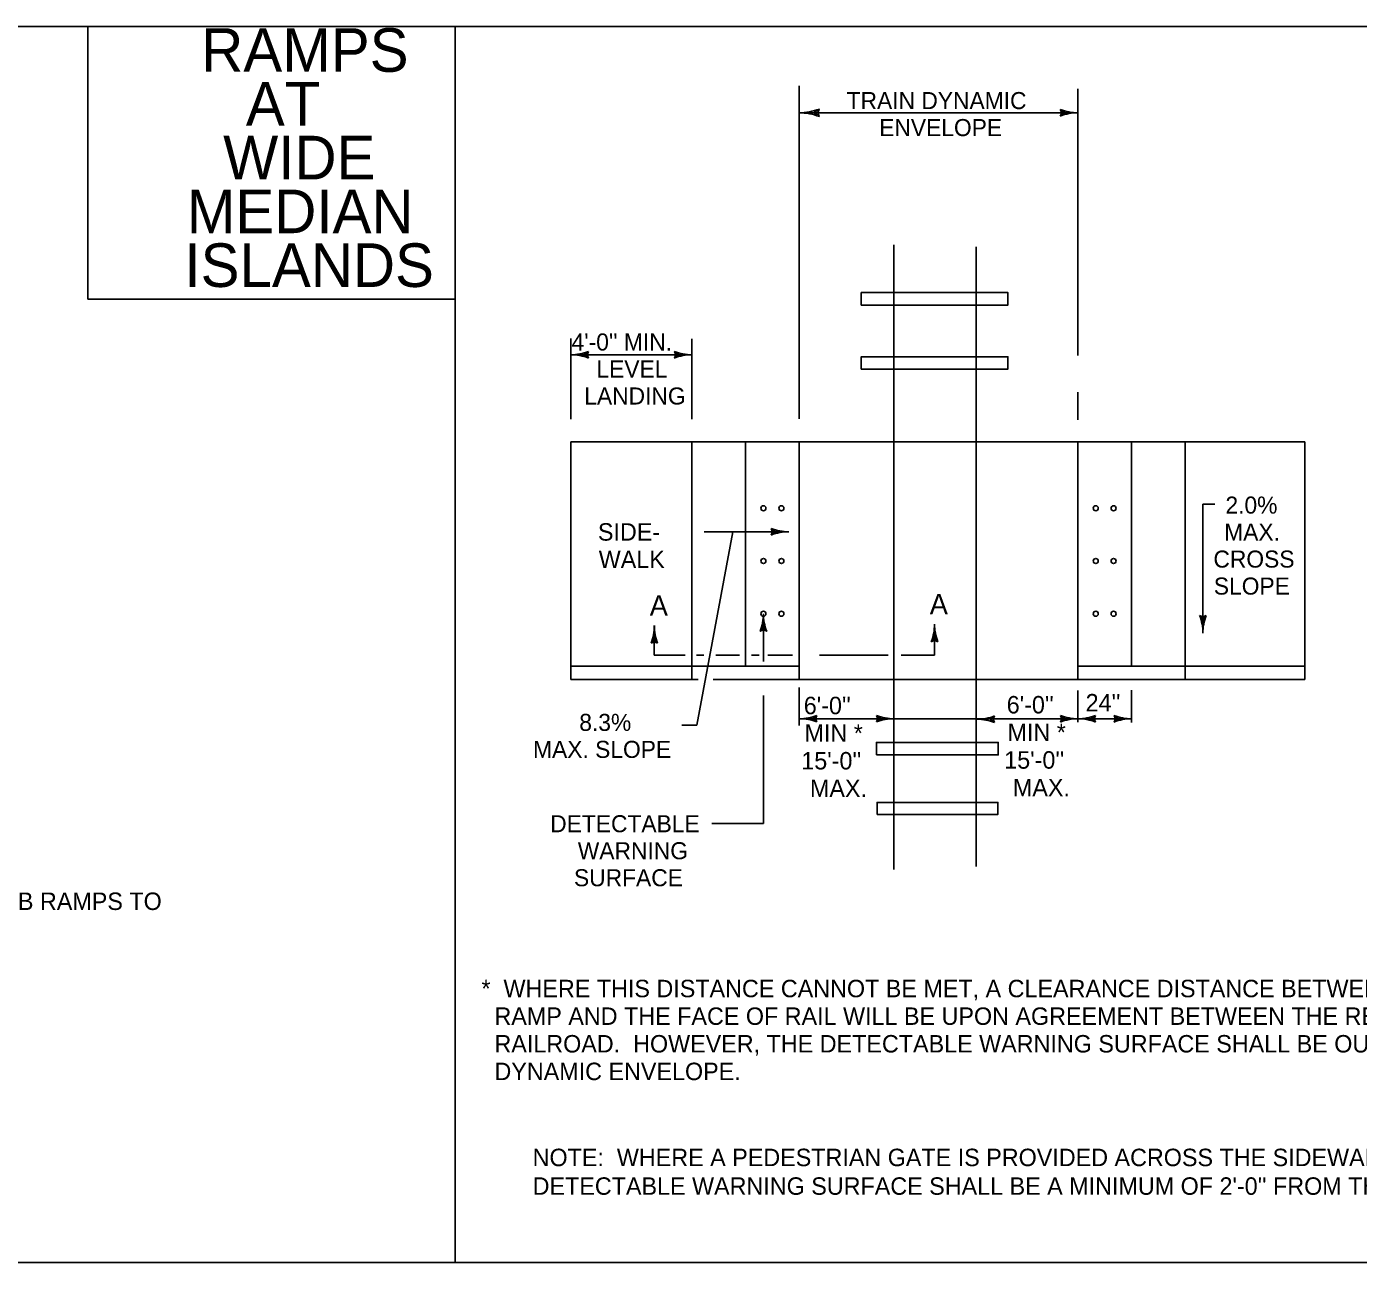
# Model space of a CAD drawing. Extents: x 0 to 32, y 0 to 21.
# Drawn here: x 13.22 to 22.38, y 12.5 to 21 of the extents above; entities that cross this region are included whole.
import ezdxf

# ---------------------------------------------------------------- set-up
doc = ezdxf.new("R2010")
doc.units = 0
doc.layers.add('Level 1', color=7, linetype='Continuous')

msp = doc.modelspace()

# ---------------------------------------------------------------- linework, layer by layer
at = {"layer": 'Level 1'}
for p, q in [((0, 21), (32, 21)), ((13.6389, 21), (13.6389, 19.1256)), ((16.1673, 12.4997), (16.1669, 21)), ((18.5337, 18.3022), (18.5337, 20.5937)), ((20.4516, 18.7377), (20.4516, 20.5729)), ((18.6727, 20.4331), (18.662, 20.4073)), ((18.5337, 20.4074), (20.4516, 20.4074)), ((18.66, 20.4221), (18.6382, 20.4128)), ((18.66, 20.3924), (18.6382, 20.4017)), ((18.6727, 20.3815), (18.662, 20.4073)), ((20.3307, 20.4297), (20.34, 20.4073)), ((20.3307, 20.3849), (20.34, 20.4074)), ((20.3417, 20.4202), (20.3607, 20.4122)), ((20.3417, 20.3944), (20.3607, 20.4026)), ((19.1854, 19.4996), (19.1854, 15.2031)), ((19.752, 19.4851), (19.752, 15.2218)), ((13.6389, 19.1256), (16.1705, 19.1256)), ((16.9633, 18.2988), (16.9633, 18.8547)), ((17.7959, 18.2988), (17.7959, 18.8524)), ((16.9633, 18.7427), (17.7959, 18.7427)), ((17.0731, 18.7556), (17.0542, 18.7476)), ((17.0731, 18.7298), (17.0542, 18.738)), ((17.0842, 18.7652), (17.0749, 18.7428)), ((17.0842, 18.7203), (17.0749, 18.7428)), ((17.6752, 18.7652), (17.6843, 18.7428)), ((17.6752, 18.7203), (17.6843, 18.7428)), ((17.6862, 18.7556), (17.7051, 18.7476)), ((17.6862, 18.7298), (17.7051, 18.738)), ((20.4516, 18.2944), (20.4516, 18.4863)), ((16.9633, 18.1436), (16.9633, 16.5082)), ((16.9633, 18.1436), (18.5337, 18.1436)), ((17.7959, 18.1436), (17.7959, 16.5082)), ((18.1648, 18.1436), (18.1648, 16.6017)), ((18.5337, 18.1436), (18.5337, 16.5082)), ((18.5337, 18.1436), (20.4516, 18.1436)), ((20.4516, 18.1436), (22.0122, 18.1436)), ((20.4516, 18.1436), (20.4516, 16.5082)), ((20.8205, 18.1436), (20.8205, 16.6017)), ((21.1894, 18.1436), (21.1894, 16.5082)), ((22.0122, 18.1436), (22.0122, 16.5082)), ((21.3115, 17.715), (21.3115, 16.829)), ((21.3115, 17.715), (21.3936, 17.715)), ((18.0772, 17.5254), (17.8302, 16.196)), ((17.8804, 17.5254), (18.4623, 17.5254)), ((18.3414, 17.5478), (18.3507, 17.5254)), ((18.3414, 17.503), (18.3507, 17.5254)), ((18.3525, 17.5382), (18.3714, 17.5302)), ((18.3525, 17.5125), (18.3714, 17.5205)), ((18.2881, 16.9612), (18.2881, 16.634)), ((17.5375, 16.6776), (17.5375, 16.8797)), ((18.2753, 16.8516), (18.2833, 16.8706)), ((18.301, 16.8516), (18.2931, 16.8706)), ((19.4652, 16.6776), (19.4652, 16.89)), ((21.289, 16.9496), (21.3115, 16.9402)), ((21.2987, 16.9384), (21.3066, 16.9195)), ((21.3339, 16.9496), (21.3114, 16.9402)), ((21.3243, 16.9384), (21.3163, 16.9195)), ((17.5151, 16.759), (17.5376, 16.7683)), ((17.5247, 16.7701), (17.5327, 16.7891)), ((17.5599, 16.759), (17.5375, 16.7683)), ((17.5503, 16.7701), (17.5424, 16.7891)), ((18.2657, 16.8405), (18.2882, 16.8498)), ((18.3106, 16.8405), (18.2882, 16.8498)), ((19.4428, 16.7693), (19.4653, 16.7787)), ((19.4524, 16.7805), (19.4605, 16.7994)), ((19.4877, 16.7693), (19.4652, 16.7787)), ((19.4781, 16.7805), (19.4702, 16.7994)), ((17.5375, 16.6776), (17.7506, 16.6776)), ((17.8275, 16.6776), (17.8779, 16.6776)), ((17.9603, 16.6776), (18.1246, 16.6776)), ((18.2068, 16.6776), (18.2599, 16.6776)), ((18.3182, 16.6776), (18.488, 16.6776)), ((18.6737, 16.6776), (19.1459, 16.6776)), ((19.2361, 16.6776), (19.4652, 16.6776)), ((16.9633, 16.6017), (17.9603, 16.6017)), ((17.9603, 16.6017), (18.5337, 16.6017)), ((20.4516, 16.6017), (22.0122, 16.6017)), ((16.9633, 16.5082), (17.8402, 16.5082)), ((17.5375, 16.5082), (17.5375, 16.5082)), ((17.9421, 16.5082), (17.9556, 16.5082)), ((17.9556, 16.5082), (18.5337, 16.5082)), ((18.5337, 16.5082), (20.4516, 16.5082)), ((20.4516, 16.5082), (22.0122, 16.5082)), ((18.5337, 16.4538), (18.5337, 16.1916)), ((20.4516, 16.4337), (20.4516, 16.2155)), ((20.8205, 16.4368), (20.8205, 16.2133)), ((18.2881, 16.3979), (18.2881, 15.5174)), ((18.5355, 16.2394), (19.752, 16.2394)), ((18.6453, 16.2522), (18.6263, 16.2442)), ((18.6453, 16.2264), (18.6263, 16.2344)), ((18.6563, 16.2618), (18.6471, 16.2393)), ((18.6563, 16.2169), (18.6471, 16.2393)), ((19.0663, 16.2618), (19.0755, 16.2393)), ((19.0663, 16.2169), (19.0755, 16.2393)), ((19.0773, 16.2522), (19.0963, 16.2441)), ((19.0773, 16.2264), (19.0963, 16.2344)), ((19.752, 16.2394), (20.4516, 16.2394)), ((19.8674, 16.2486), (19.8485, 16.2405)), ((19.8674, 16.2229), (19.8485, 16.2309)), ((19.8784, 16.2582), (19.8692, 16.2358)), ((19.8784, 16.2134), (19.8692, 16.2358)), ((20.3313, 16.261), (20.3407, 16.2386)), ((20.3313, 16.2162), (20.3407, 16.2387)), ((20.3423, 16.2515), (20.3613, 16.2434)), ((20.3423, 16.2257), (20.3613, 16.2338)), ((20.4521, 16.2387), (20.821, 16.2387)), ((20.5618, 16.2515), (20.5429, 16.2435)), ((20.5618, 16.2258), (20.5429, 16.2338)), ((20.5729, 16.2611), (20.5637, 16.2387)), ((20.5729, 16.2163), (20.5637, 16.2387)), ((20.7002, 16.261), (20.7094, 16.2386)), ((20.7002, 16.2162), (20.7094, 16.2387)), ((20.7112, 16.2515), (20.7301, 16.2434)), ((20.7112, 16.2257), (20.7301, 16.2338)), ((17.8302, 16.196), (17.7276, 16.196)), ((18.2881, 15.5174), (17.9339, 15.5174)), ((26.2751, 12.4997), (0, 12.4997))]:
    msp.add_line(p, q, dxfattribs=at)
for points in [[(18.9616, 19.0851), (18.9616, 19.1701), (19.9707, 19.1701), (19.9707, 19.0851)], [(18.9616, 18.6441), (18.9616, 18.7291), (19.9707, 18.7291), (19.9707, 18.6441)], [(19.0655, 15.9898), (19.0655, 16.0767), (19.9032, 16.0767), (19.9032, 15.9898)], [(19.0698, 15.5814), (19.0698, 15.6634), (19.9009, 15.6634), (19.9009, 15.5814)]]:
    msp.add_lwpolyline(points, close=True, dxfattribs=at)
for centre in [(18.2881, 17.6871), (18.4113, 17.6871), (20.574, 17.6871), (20.6976, 17.6866), (18.2881, 17.3242), (18.4113, 17.3242), (20.574, 17.3242), (20.6972, 17.3242), (18.2881, 16.9612), (18.4113, 16.9612), (20.574, 16.9612), (20.6972, 16.9612)]:
    msp.add_circle(centre, 0.0174, dxfattribs=at)
for centre, radius, start, end in [((18.5338, 20.7918), 0.3845, 269.98689, 291.21015), ((18.5338, 20.0229), 0.3845, 68.78985, 90.01311), ((20.4515, 20.7417), 0.3344, 248.78985, 270.01311), ((20.4515, 20.073), 0.3344, 89.98689, 111.21015), ((16.9634, 19.0771), 0.3344, 269.98689, 291.21015), ((16.9634, 18.4084), 0.3344, 68.78985, 90.01311), ((17.7959, 19.0771), 0.3344, 248.78985, 270.01311), ((17.7959, 18.4084), 0.3344, 89.98689, 111.21015), ((18.4622, 17.8597), 0.3344, 248.78985, 270.01311), ((18.4622, 17.1911), 0.3344, 89.98689, 111.21015), ((17.9538, 16.9611), 0.3344, 338.78985, 0.01311), ((18.6225, 16.9611), 0.3344, 179.98689, 201.21015), ((17.2032, 16.8796), 0.3344, 338.78985, 0.01311), ((17.8718, 16.8796), 0.3344, 179.98689, 201.21015), ((19.1309, 16.8899), 0.3344, 338.78985, 0.01311), ((19.7996, 16.8899), 0.3344, 179.98689, 201.21015), ((20.9771, 16.829), 0.3344, 359.98689, 21.21015), ((21.6457, 16.829), 0.3344, 158.78985, 180.01311), ((18.5356, 16.5736), 0.3344, 269.98689, 291.21015), ((18.5356, 15.905), 0.3344, 68.78985, 90.01311), ((19.187, 16.5736), 0.3344, 248.78985, 270.01311), ((19.187, 15.905), 0.3344, 89.98689, 111.21015), ((19.7577, 16.5701), 0.3344, 269.98689, 291.21015), ((19.7577, 15.9014), 0.3344, 68.78985, 90.01311), ((20.452, 16.573), 0.3344, 248.78985, 270.01311), ((20.452, 15.9044), 0.3344, 89.98689, 111.21015), ((20.4522, 16.573), 0.3344, 269.98689, 291.21015), ((20.4522, 15.9044), 0.3344, 68.78985, 90.01311), ((20.8209, 16.573), 0.3344, 248.78985, 270.01311), ((20.8209, 15.9044), 0.3344, 89.98689, 111.21015)]:
    msp.add_arc(centre, radius, start, end, dxfattribs=at)

# ---------------------------------------------------------------- texts
for s, height, p in [('RAMPS', 0.3, (14.4202, 20.6893)), ('AT', 0.3, (14.7272, 20.3193)), ('TRAIN DYNAMIC', 0.1173, (18.8606, 20.4327)), ('ENVELOPE', 0.1173, (19.0846, 20.247)), ('WIDE', 0.3, (14.5713, 19.9493)), ('MEDIAN', 0.3, (14.3209, 19.5793)), ('ISLANDS', 0.3, (14.3044, 19.2093)), ("4'-0'' MIN.", 0.1173, (16.9682, 18.7721)), ('LEVEL', 0.1173, (17.1391, 18.5864)), ('LANDING', 0.1173, (17.0555, 18.4007)), ('2.0%', 0.1173, (21.4668, 17.6502)), ('SIDE-', 0.12, (17.1493, 17.4642)), ('MAX.', 0.1173, (21.4581, 17.4645)), ('WALK', 0.12, (17.1549, 17.2757)), ('CROSS', 0.1173, (21.3841, 17.2788)), ('SLOPE', 0.1173, (21.3869, 17.0931)), ('A', 0.14, (17.5059, 16.9484)), ('A', 0.14, (19.4324, 16.9576)), ("24''", 0.12, (20.5047, 16.2895)), ("6'-0''", 0.12, (18.5656, 16.2703)), ("6'-0''", 0.12, (19.9619, 16.2757)), ('8.3%', 0.1173, (17.0212, 16.1555)), ('MIN *', 0.12, (18.5712, 16.0803)), ('MIN *', 0.12, (19.9676, 16.0857)), ('MAX. SLOPE', 0.1173, (16.7031, 15.9698)), ("15'-0''", 0.12, (18.5486, 15.8903)), ("15'-0''", 0.12, (19.9449, 15.8957)), ('MAX.', 0.12, (18.6081, 15.7003)), ('MAX.', 0.12, (20.0045, 15.7057)), ('DETECTABLE', 0.1173, (16.8211, 15.4583)), ('WARNING', 0.1173, (17.0109, 15.2726)), ('SURFACE', 0.1173, (16.9846, 15.0868)), ('NOTE: A 0.25" REVEAL SHALL REMAIN ON CURBING AT THE BOTTOM OF CURB RAMPS TO', 0.12, (7.128, 14.9236)), ('*  WHERE THIS DISTANCE CANNOT BE MET, A CLEARANCE DISTANCE BETWEEN THE TOE OF THE SIDEWALK', 0.12, (16.3484, 14.3233)), ('  RAMP AND THE FACE OF RAIL WILL BE UPON AGREEMENT BETWEEN THE REQUESTING PARTY AND THE ', 0.12, (16.3484, 14.1333)), ('  RAILROAD.  HOWEVER, THE DETECTABLE WARNING SURFACE SHALL BE OUTSIDE THE EDGE OF THE TRAIN', 0.12, (16.3484, 13.9433)), ('  DYNAMIC ENVELOPE.', 0.12, (16.3484, 13.7533)), ('NOTE:  WHERE A PEDESTRIAN GATE IS PROVIDED ACROSS THE SIDEWALK, THE NEAREST EDGE OF THE', 0.12, (16.7003, 13.1615)), ("DETECTABLE WARNING SURFACE SHALL BE A MINIMUM OF 2'-0'' FROM THE FACE OF THE GATE ARM.", 0.12, (16.7003, 12.9645))]:
    msp.add_text(s, height=height, dxfattribs=at).set_placement(p)

doc.saveas('drawing.dxf')
